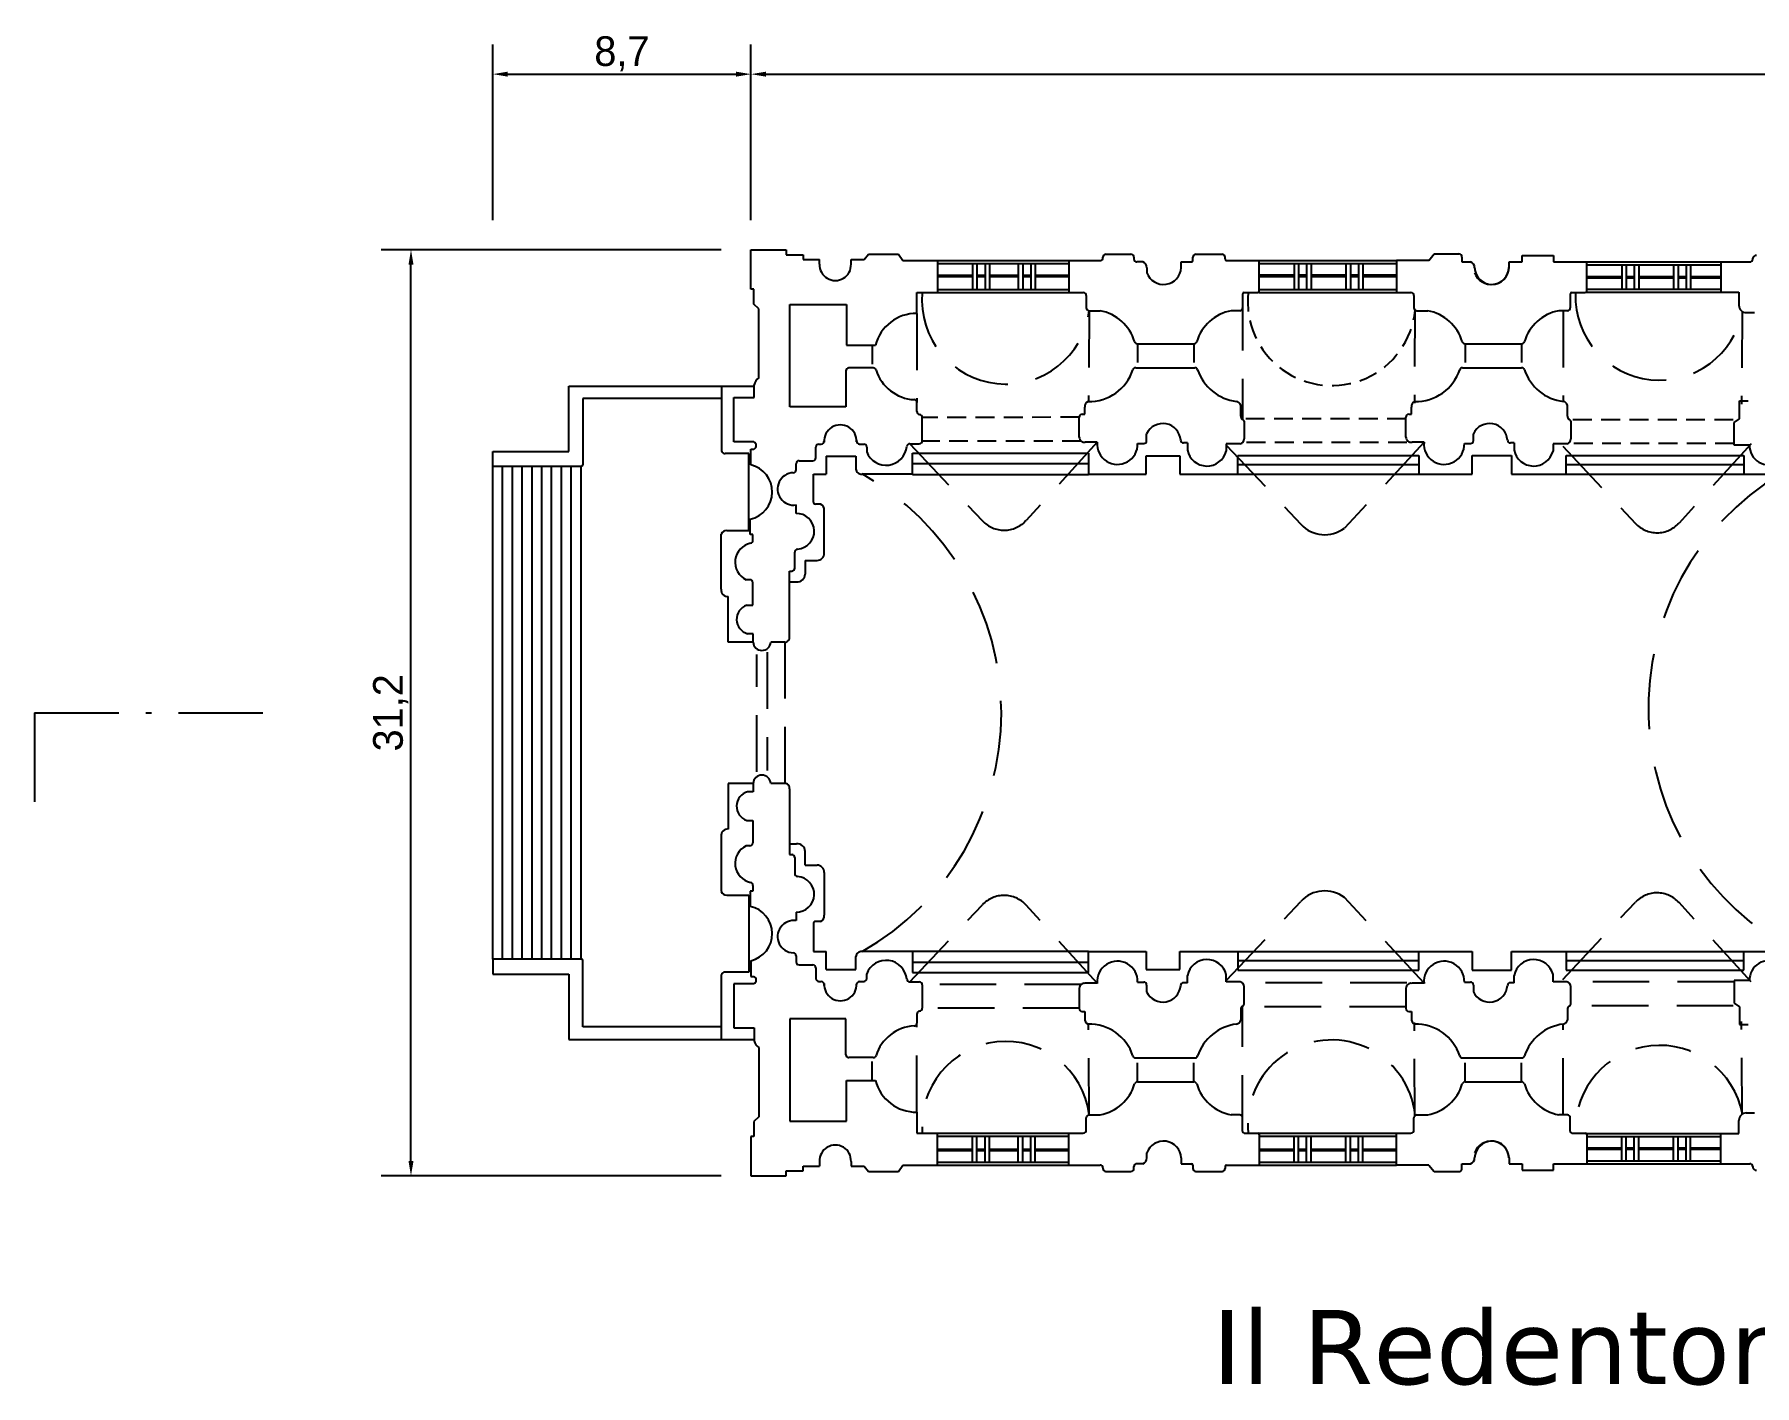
# Model space of a CAD drawing. Header units: metres. Extents: x 225 to 336, y 133 to 179.
# Drawn here: x 225.4 to 283.4, y 133.4 to 178.9 of the extents above; entities that cross this region are included whole.
import ezdxf

# ---------------------------------------------------------------- set-up
doc = ezdxf.new("R2010")
doc.units = ezdxf.units.M
doc.linetypes.add('DASHED', pattern=[19.05, 12.7, -6.35])
for name, color, linetype in [('ceco.net 202 Il Redentore', 7, 'Continuous'), ('ceco.net Il Redentore DIMENSIONS', 154, 'Continuous'), ('ceco.net Il Redentore LINES PROJECTED', 241, 'DASHED'), ('ceco.net Il Redentore STAIRS', 1, 'Continuous'), ('ceco.net Il Redentore WALLS', 74, 'Continuous'), ('ceco.net Il Redentore WALLS CUT', 150, 'Continuous')]:
    doc.layers.add(name, color=color, linetype=linetype)
doc.dimstyles.new('ISO-25', dxfattribs={"dimtxt": 2.5, "dimasz": 2.5, "dimexe": 1.25, "dimexo": 0.625, "dimtad": 1, "dimtxsty": 'Standard', "dimcen": 2.5, "dimadec": 0, "dimazin": 0, "dimtfac": 1, "dimtmove": 0, "dimatfit": 3, "dimfxl": 0, "dimarcsym": 0})

# ---------------------------------------------------------------- blocks, each defined once
blk = doc.blocks.new('*D10')
at = {"layer": 'ceco.net Il Redentore DIMENSIONS', "color": 0, "lineweight": -2}
for p, q in [((248.585, 171.624), (237.133, 171.624)), ((238.133, 140.927), (238.133, 171.124)), ((248.585, 140.427), (237.133, 140.427))]:
    blk.add_line(p, q, dxfattribs=at)
at = {"layer": 'ceco.net Il Redentore DIMENSIONS', "color": 0}
for points in [[(238.05, 171.124), (238.217, 171.124), (238.133, 171.624)], [(238.05, 140.927), (238.217, 140.927), (238.133, 140.427)]]:
    blk.add_solid(points, dxfattribs=at)
at = {"layer": 'Defpoints', "color": 0}
for p in [(238.133, 171.624), (249.585, 171.624), (249.585, 140.427)]:
    blk.add_point(p, dxfattribs=at)
at = {"layer": 'ceco.net Il Redentore DIMENSIONS', "color": 0, "insert": (237.45, 156.026), "char_height": 1, "attachment_point": 5, "rotation": 90}
blk.add_mtext('31,2', dxfattribs=at)
blk = doc.blocks.new('*D11')
at = {"layer": 'ceco.net Il Redentore DIMENSIONS', "color": 0, "lineweight": -2}
for p, q in [((249.585, 172.624), (249.585, 178.54)), ((324.765, 168.359), (324.765, 178.54)), ((250.085, 177.54), (324.265, 177.54))]:
    blk.add_line(p, q, dxfattribs=at)
at = {"layer": 'ceco.net Il Redentore DIMENSIONS', "color": 0}
for points in [[(250.085, 177.623), (250.085, 177.456), (249.585, 177.54)], [(324.265, 177.623), (324.265, 177.456), (324.765, 177.54)]]:
    blk.add_solid(points, dxfattribs=at)
at = {"layer": 'Defpoints', "color": 0}
for p in [(324.765, 177.54), (249.585, 171.624), (324.765, 167.359)]:
    blk.add_point(p, dxfattribs=at)
at = {"layer": 'ceco.net Il Redentore DIMENSIONS', "color": 0, "insert": (287.175, 178.223), "char_height": 1, "attachment_point": 5}
blk.add_mtext('75,18', dxfattribs=at)
blk = doc.blocks.new('*D12')
at = {"layer": 'ceco.net Il Redentore DIMENSIONS', "color": 0, "lineweight": -2}
for p, q in [((240.89, 172.624), (240.89, 178.54)), ((249.585, 172.624), (249.585, 178.54)), ((241.39, 177.54), (249.085, 177.54))]:
    blk.add_line(p, q, dxfattribs=at)
at = {"layer": 'ceco.net Il Redentore DIMENSIONS', "color": 0}
for points in [[(241.39, 177.623), (241.39, 177.456), (240.89, 177.54)], [(249.085, 177.623), (249.085, 177.456), (249.585, 177.54)]]:
    blk.add_solid(points, dxfattribs=at)
at = {"layer": 'Defpoints', "color": 0}
for p in [(249.585, 177.54), (240.89, 171.624), (249.585, 171.624)]:
    blk.add_point(p, dxfattribs=at)
at = {"layer": 'ceco.net Il Redentore DIMENSIONS', "color": 0, "insert": (245.237, 178.223), "char_height": 1, "attachment_point": 5}
blk.add_mtext('8,7', dxfattribs=at)

msp = doc.modelspace()

# ---------------------------------------------------------------- linework, layer by layer
at = {"layer": 'ceco.net Il Redentore LINES PROJECTED', "ltscale": 0.15}
for p, q in [((266.145, 170.133), (266.145, 165.905)), ((255.174, 169.478), (255.174, 166.476)), ((260.978, 169.568), (260.956, 166.511)), ((271.95, 169.591), (271.928, 166.461)), ((276.936, 169.568), (276.936, 166.513)), ((282.972, 169.556), (282.949, 166.426)), ((261.248, 165.139), (258.849, 162.503)), ((254.933, 165.091), (257.382, 162.491)), ((265.593, 165.045), (268.105, 162.378)), ((272.253, 165.126), (269.573, 162.249)), ((276.926, 165.006), (279.375, 162.406)), ((283.275, 165.091), (280.843, 162.418)), ((250.721, 158.408), (250.721, 153.643)), ((249.778, 154.042), (249.778, 157.991)), ((250.135, 158.067), (250.135, 154.077)), ((254.933, 146.96), (257.382, 149.56)), ((261.248, 146.912), (258.849, 149.548)), ((265.593, 147.006), (268.105, 149.673)), ((272.253, 146.925), (269.573, 149.802)), ((276.926, 147.045), (279.375, 149.645)), ((283.275, 146.96), (280.843, 149.633)), ((260.704, 146.874), (255.354, 146.874)), ((271.676, 146.924), (266.139, 146.924)), ((282.697, 146.959), (277.161, 146.959)), ((260.641, 146.071), (255.354, 146.075)), ((271.647, 146.121), (266.112, 146.125)), ((266.145, 141.918), (266.145, 146.146)), ((282.669, 146.156), (277.134, 146.16)), ((255.174, 142.573), (255.174, 145.575)), ((260.978, 142.483), (260.956, 145.54)), ((271.95, 142.46), (271.928, 145.59)), ((276.936, 142.483), (276.936, 145.538)), ((282.972, 142.495), (282.949, 145.625))]:
    msp.add_line(p, q, dxfattribs=at)
at = {"layer": 'ceco.net Il Redentore LINES PROJECTED', "ltscale": 0.05}
for p, q in [((253.664, 168.409), (253.664, 167.643)), ((262.602, 168.457), (262.602, 167.651)), ((264.502, 168.457), (264.502, 167.651)), ((273.639, 168.457), (273.639, 167.651)), ((275.539, 168.457), (275.539, 167.651)), ((260.641, 165.98), (255.354, 165.976)), ((271.647, 165.93), (266.112, 165.926)), ((282.669, 165.895), (277.134, 165.891)), ((260.704, 165.177), (255.354, 165.177)), ((271.676, 165.127), (266.139, 165.127)), ((282.697, 165.092), (277.161, 165.092)), ((253.664, 143.642), (253.664, 144.408)), ((262.602, 143.594), (262.602, 144.4)), ((264.502, 143.594), (264.502, 144.4)), ((273.639, 143.594), (273.639, 144.4)), ((275.539, 143.594), (275.539, 144.4))]:
    msp.add_line(p, q, dxfattribs=at)
at = {"layer": 'ceco.net Il Redentore LINES PROJECTED', "ltscale": 0.15}
for centre, radius, start, end in [((258.172, 169.926), 2.829, 174.77758, 352.73399), ((280.189, 170.066), 2.838, 178.34264, 349.53401), ((258.11, 163.176), 1, 223.28579, 317.69861), ((268.91, 163.124), 1.098, 222.83484, 307.10072), ((280.103, 163.091), 1, 223.28579, 317.69861), ((258.11, 148.875), 1, 42.30139, 136.71421), ((268.91, 148.927), 1.098, 52.89928, 137.16516), ((280.103, 148.96), 1, 42.30139, 136.71421), ((258.172, 142.125), 2.829, 7.26601, 185.22242), ((269.143, 142.175), 2.829, 5.88793, 186.23542), ((280.189, 141.985), 2.838, 10.46599, 181.65736)]:
    msp.add_arc(centre, radius, start, end, dxfattribs=at)
at = {"layer": 'ceco.net Il Redentore LINES PROJECTED', "ltscale": 0.05}
msp.add_arc((269.143, 169.876), 2.829, 173.76458, 354.11207, dxfattribs=at)
at = {"layer": 'ceco.net Il Redentore LINES PROJECTED', "ltscale": 0.2}
for centre, radius, start, end in [((248.775, 156.026), 9.243, 299.50457, 60.49543), ((289.059, 156.174), 9.251, 121.40533, 242.32645)]:
    msp.add_arc(centre, radius, start, end, dxfattribs=at)
at = {"layer": 'ceco.net Il Redentore STAIRS'}
for p, q in [((240.89, 147.726), (240.89, 164.325)), ((241.22, 147.726), (241.22, 164.325)), ((241.55, 147.726), (241.55, 164.325)), ((241.88, 147.726), (241.88, 164.325)), ((242.21, 147.726), (242.21, 164.325)), ((242.54, 147.726), (242.54, 164.325)), ((242.87, 147.726), (242.87, 164.325)), ((243.2, 147.726), (243.2, 164.325)), ((243.53, 147.726), (243.53, 164.325)), ((243.86, 147.726), (243.86, 164.325)), ((255.02, 164.423), (260.957, 164.423)), ((255.02, 164.052), (260.957, 164.052)), ((272.074, 164.38), (265.979, 164.38)), ((265.979, 164.07), (272.074, 164.07)), ((283.031, 164.38), (277.044, 164.38)), ((277.044, 164.07), (283.031, 164.07)), ((255.02, 147.999), (260.957, 147.999)), ((265.979, 147.981), (272.074, 147.981)), ((277.044, 147.981), (283.031, 147.981)), ((240.89, 147.726), (240.89, 147.726)), ((240.89, 147.726), (240.89, 147.726)), ((240.89, 147.726), (240.89, 147.726)), ((255.02, 147.628), (260.957, 147.628)), ((272.074, 147.671), (265.979, 147.671)), ((283.031, 147.671), (277.044, 147.671))]:
    msp.add_line(p, q, dxfattribs=at)
at = {"layer": 'ceco.net Il Redentore WALLS'}
for p, q in [((255.871, 171.259), (260.289, 171.259)), ((255.871, 171.159), (260.289, 171.159)), ((257.047, 171.159), (257.047, 170.283)), ((257.197, 171.159), (257.197, 170.283)), ((257.468, 171.159), (257.468, 170.283)), ((257.618, 171.159), (257.618, 170.283)), ((258.589, 171.159), (258.589, 170.283)), ((258.739, 171.159), (258.739, 170.283)), ((259.01, 171.159), (259.01, 170.283)), ((259.16, 171.159), (259.16, 170.283)), ((266.701, 171.264), (271.326, 171.264)), ((266.701, 171.164), (271.326, 171.164)), ((267.877, 171.164), (267.877, 170.289)), ((268.027, 171.164), (268.027, 170.289)), ((268.298, 171.164), (268.298, 170.289)), ((268.448, 171.164), (268.448, 170.289)), ((269.625, 171.164), (269.625, 170.289)), ((269.775, 171.164), (269.775, 170.289)), ((270.046, 171.164), (270.046, 170.289)), ((270.196, 171.164), (270.196, 170.289)), ((277.737, 171.214), (282.246, 171.214)), ((277.737, 171.114), (282.246, 171.114)), ((278.913, 171.114), (278.913, 170.298)), ((279.063, 171.114), (279.063, 170.298)), ((279.334, 171.114), (279.334, 170.298)), ((279.484, 171.114), (279.484, 170.298)), ((280.661, 171.114), (280.661, 170.298)), ((280.811, 171.114), (280.811, 170.298)), ((281.082, 171.114), (281.082, 170.298)), ((281.232, 171.114), (281.232, 170.298)), ((255.871, 170.771), (257.047, 170.771)), ((255.871, 170.721), (257.047, 170.721)), ((257.197, 170.771), (257.468, 170.771)), ((257.197, 170.721), (257.468, 170.721)), ((257.618, 170.771), (258.589, 170.771)), ((257.618, 170.721), (258.589, 170.721)), ((258.739, 170.771), (259.01, 170.771)), ((258.739, 170.721), (259.01, 170.721)), ((259.16, 170.771), (260.289, 170.771)), ((259.16, 170.721), (260.289, 170.721)), ((266.701, 170.776), (267.877, 170.776)), ((266.701, 170.726), (267.877, 170.726)), ((268.027, 170.776), (268.298, 170.776)), ((268.027, 170.726), (268.298, 170.726)), ((268.448, 170.776), (269.625, 170.776)), ((268.448, 170.726), (269.625, 170.726)), ((269.775, 170.776), (270.046, 170.776)), ((269.775, 170.726), (270.046, 170.726)), ((270.196, 170.776), (271.326, 170.776)), ((270.196, 170.726), (271.326, 170.726)), ((277.737, 170.726), (278.913, 170.726)), ((277.737, 170.676), (278.913, 170.676)), ((279.063, 170.726), (279.334, 170.726)), ((279.063, 170.676), (279.334, 170.676)), ((279.484, 170.726), (280.661, 170.726)), ((279.484, 170.676), (280.661, 170.676)), ((280.811, 170.726), (281.082, 170.726)), ((280.811, 170.676), (281.082, 170.676)), ((281.232, 170.726), (282.246, 170.726)), ((281.232, 170.676), (282.246, 170.676)), ((255.871, 170.283), (260.289, 170.283)), ((255.871, 170.183), (260.289, 170.183)), ((266.701, 170.289), (271.326, 170.289)), ((266.701, 170.189), (271.326, 170.189)), ((277.737, 170.298), (282.246, 170.298)), ((277.737, 170.198), (282.246, 170.198)), ((255.871, 141.868), (260.289, 141.868)), ((255.871, 141.768), (260.289, 141.768)), ((257.047, 140.892), (257.047, 141.768)), ((257.197, 140.892), (257.197, 141.768)), ((257.468, 140.892), (257.468, 141.768)), ((257.618, 140.892), (257.618, 141.768)), ((258.589, 140.892), (258.589, 141.768)), ((258.739, 140.892), (258.739, 141.768)), ((259.01, 140.892), (259.01, 141.768)), ((259.16, 140.892), (259.16, 141.768)), ((266.701, 141.863), (271.326, 141.863)), ((266.701, 141.763), (271.326, 141.763)), ((267.877, 140.887), (267.877, 141.763)), ((268.027, 140.887), (268.027, 141.763)), ((268.298, 140.887), (268.298, 141.763)), ((268.448, 140.887), (268.448, 141.763)), ((269.625, 140.887), (269.625, 141.763)), ((269.775, 140.887), (269.775, 141.763)), ((270.046, 140.887), (270.046, 141.763)), ((270.196, 140.887), (270.196, 141.763)), ((277.737, 141.853), (282.246, 141.853)), ((277.737, 141.753), (282.246, 141.753)), ((277.737, 141.375), (278.913, 141.375)), ((278.913, 140.937), (278.913, 141.753)), ((279.063, 140.937), (279.063, 141.753)), ((279.063, 141.375), (279.334, 141.375)), ((279.334, 140.937), (279.334, 141.753)), ((279.484, 140.937), (279.484, 141.753)), ((279.484, 141.375), (280.661, 141.375)), ((280.661, 140.937), (280.661, 141.753)), ((280.811, 140.937), (280.811, 141.753)), ((280.811, 141.375), (281.082, 141.375)), ((281.082, 140.937), (281.082, 141.753)), ((281.232, 140.937), (281.232, 141.753)), ((281.232, 141.375), (282.246, 141.375)), ((255.871, 141.33), (257.047, 141.33)), ((255.871, 141.28), (257.047, 141.28)), ((255.871, 140.892), (260.289, 140.892)), ((257.197, 141.33), (257.468, 141.33)), ((257.197, 141.28), (257.468, 141.28)), ((257.618, 141.33), (258.589, 141.33)), ((257.618, 141.28), (258.589, 141.28)), ((258.739, 141.33), (259.01, 141.33)), ((258.739, 141.28), (259.01, 141.28)), ((259.16, 141.33), (260.289, 141.33)), ((259.16, 141.28), (260.289, 141.28)), ((266.701, 141.325), (267.877, 141.325)), ((266.701, 141.275), (267.877, 141.275)), ((266.701, 140.887), (271.326, 140.887)), ((268.027, 141.325), (268.298, 141.325)), ((268.027, 141.275), (268.298, 141.275)), ((268.448, 141.325), (269.625, 141.325)), ((268.448, 141.275), (269.625, 141.275)), ((269.775, 141.325), (270.046, 141.325)), ((269.775, 141.275), (270.046, 141.275)), ((270.196, 141.325), (271.326, 141.325)), ((270.196, 141.275), (271.326, 141.275)), ((277.737, 141.325), (278.913, 141.325)), ((277.737, 140.937), (282.246, 140.937)), ((277.737, 140.837), (282.246, 140.837)), ((279.063, 141.325), (279.334, 141.325)), ((279.484, 141.325), (280.661, 141.325)), ((280.811, 141.325), (281.082, 141.325)), ((281.232, 141.325), (282.246, 141.325)), ((255.871, 140.792), (260.289, 140.792)), ((266.701, 140.787), (271.326, 140.787))]:
    msp.add_line(p, q, dxfattribs=at)
at = {"layer": 'ceco.net Il Redentore WALLS CUT'}
for p, q in [((249.585, 170.298), (249.585, 171.624)), ((249.585, 171.624), (250.771, 171.624)), ((250.771, 171.624), (250.771, 171.458)), ((250.771, 171.458), (251.338, 171.458)), ((251.338, 171.458), (251.338, 171.298)), ((251.338, 171.298), (251.89, 171.298)), ((251.89, 171.142), (251.89, 171.298)), ((252.955, 171.298), (253.396, 171.298)), ((252.955, 171.142), (252.955, 171.298)), ((253.396, 171.298), (253.539, 171.476)), ((253.539, 171.476), (254.552, 171.476)), ((254.552, 171.476), (254.695, 171.259)), ((254.695, 171.259), (255.871, 171.259)), ((255.871, 171.259), (255.871, 170.183)), ((260.289, 171.259), (260.289, 170.183)), ((260.289, 171.259), (261.341, 171.259)), ((261.441, 171.359), (261.441, 171.375)), ((261.541, 171.475), (262.384, 171.475)), ((262.484, 171.375), (262.484, 171.314)), ((262.779, 171.214), (262.584, 171.214)), ((262.917, 171.016), (262.917, 170.851)), ((264.076, 171.214), (264.422, 171.214)), ((264.076, 171.021), (264.076, 171.214)), ((264.472, 171.264), (264.472, 171.375)), ((264.572, 171.475), (265.453, 171.475)), ((265.553, 171.314), (265.553, 171.375)), ((265.603, 171.264), (266.701, 171.264)), ((266.701, 170.233), (266.701, 171.264)), ((272.418, 171.264), (271.326, 171.264)), ((271.326, 171.259), (271.326, 170.183)), ((272.418, 171.264), (272.591, 171.482)), ((272.591, 171.482), (273.426, 171.482)), ((273.527, 171.372), (273.527, 171.214)), ((273.527, 171.214), (273.822, 171.214)), ((275.119, 171.214), (275.56, 171.214)), ((275.119, 171.021), (275.119, 171.214)), ((275.56, 171.214), (275.56, 171.436)), ((275.56, 171.436), (276.612, 171.436)), ((276.612, 171.436), (276.612, 171.214)), ((276.612, 171.214), (277.737, 171.214)), ((277.737, 170.233), (277.737, 171.214)), ((282.246, 171.214), (282.246, 170.198)), ((282.246, 171.214), (283.225, 171.214)), ((283.325, 171.314), (283.325, 171.336)), ((249.684, 170.298), (249.585, 170.298)), ((249.684, 169.789), (249.684, 170.298)), ((249.846, 169.632), (249.684, 169.789)), ((250.888, 166.338), (250.888, 169.784)), ((250.888, 169.784), (252.802, 169.784)), ((252.802, 169.784), (252.802, 168.409)), ((255.174, 169.478), (255.174, 170.183)), ((255.174, 170.183), (255.871, 170.183)), ((260.289, 170.183), (260.778, 170.183)), ((260.878, 170.083), (260.878, 169.668)), ((266.145, 170.133), (266.145, 169.668)), ((266.195, 170.183), (266.651, 170.183)), ((271.326, 170.183), (271.815, 170.183)), ((271.915, 170.083), (271.915, 169.668)), ((277.182, 170.133), (277.182, 169.668)), ((277.232, 170.183), (277.687, 170.183)), ((282.246, 170.198), (282.859, 170.198)), ((282.859, 170.198), (282.859, 169.756)), ((249.846, 167.306), (249.846, 169.632)), ((260.978, 169.568), (261.351, 169.568)), ((266.045, 169.568), (265.754, 169.568)), ((272.015, 169.568), (272.387, 169.568)), ((277.082, 169.568), (276.79, 169.568)), ((283.109, 169.506), (283.389, 169.506)), ((252.802, 168.409), (253.776, 168.409)), ((262.602, 168.457), (264.502, 168.457)), ((273.639, 168.457), (275.539, 168.457)), ((252.785, 167.543), (252.785, 166.338)), ((253.701, 167.643), (252.885, 167.643)), ((262.546, 167.651), (264.534, 167.651)), ((273.552, 167.651), (275.54, 167.651)), ((243.453, 164.825), (243.453, 167.031)), ((243.453, 167.031), (249.695, 167.031)), ((248.593, 167.031), (248.593, 164.852)), ((249.695, 166.643), (249.695, 167.074)), ((248.593, 166.61), (243.925, 166.61)), ((243.925, 166.61), (243.925, 164.375)), ((249.005, 165.151), (249.005, 166.643)), ((249.005, 166.643), (249.695, 166.643)), ((252.785, 166.338), (250.888, 166.338)), ((255.174, 166.175), (255.174, 166.476)), ((260.828, 166.087), (260.828, 166.326)), ((266.082, 166.015), (266.082, 166.381)), ((271.834, 166.087), (271.834, 166.326)), ((277.088, 166.015), (277.088, 166.381)), ((282.876, 165.93), (282.876, 166.531)), ((282.876, 166.531), (283.175, 166.531)), ((255.354, 165.191), (255.354, 165.976)), ((260.641, 165.309), (260.641, 165.98)), ((260.734, 166.087), (260.828, 166.087)), ((266.194, 165.846), (266.194, 165.257)), ((271.647, 165.309), (271.647, 165.98)), ((271.74, 166.087), (271.834, 166.087)), ((277.2, 165.846), (277.2, 165.257)), ((282.699, 165.808), (282.876, 165.93)), ((282.699, 165.043), (282.699, 165.808)), ((249.68, 165.151), (249.005, 165.151)), ((252.05, 165.213), (252.05, 165.177)), ((253.143, 165.205), (253.143, 165.177)), ((261.248, 165.139), (260.846, 165.139)), ((262.912, 165.196), (262.912, 165.427)), ((272.254, 165.139), (271.852, 165.139)), ((273.918, 165.196), (273.918, 165.427)), ((240.89, 164.325), (240.89, 164.825)), ((240.89, 164.825), (243.453, 164.825)), ((249.509, 164.764), (248.715, 164.764)), ((249.509, 162.164), (249.509, 164.764)), ((249.58, 164.376), (249.58, 164.906)), ((249.58, 164.906), (249.686, 164.906)), ((251.77, 164.618), (251.77, 164.977)), ((251.87, 165.077), (251.95, 165.077)), ((252.118, 164.669), (252.118, 164.066)), ((252.118, 164.669), (253.12, 164.669)), ((253.12, 164.669), (253.12, 164.238)), ((253.243, 165.077), (253.383, 165.077)), ((253.483, 164.977), (253.483, 164.817)), ((254.933, 165.091), (255.254, 165.091)), ((255.02, 164.07), (255.02, 164.776)), ((255.02, 164.776), (260.957, 164.776)), ((260.957, 164.776), (260.957, 164.07)), ((262.609, 165.096), (262.812, 165.096)), ((262.896, 164.07), (262.896, 164.677)), ((262.896, 164.677), (264.027, 164.677)), ((264.027, 164.677), (264.027, 164.07)), ((264.283, 165.118), (264.157, 165.118)), ((264.283, 165.118), (264.283, 164.871)), ((266.061, 165.085), (265.593, 165.085)), ((265.593, 165.085), (265.593, 164.841)), ((265.979, 164.07), (265.979, 164.69)), ((265.979, 164.69), (272.074, 164.69)), ((272.074, 164.69), (272.074, 164.07)), ((273.615, 165.096), (273.818, 165.096)), ((273.871, 164.07), (273.871, 164.69)), ((273.871, 164.69), (275.195, 164.69)), ((275.289, 165.118), (275.163, 165.118)), ((275.195, 164.69), (275.195, 164.07)), ((275.289, 165.118), (275.289, 164.871)), ((277.067, 165.085), (276.599, 165.085)), ((276.599, 165.085), (276.599, 164.841)), ((277.044, 164.07), (277.044, 164.69)), ((277.044, 164.69), (283.031, 164.69)), ((283.219, 165.043), (282.699, 165.043)), ((283.031, 164.69), (283.031, 164.07)), ((243.875, 164.325), (240.89, 164.325)), ((251.105, 164.212), (251.105, 164.418)), ((251.205, 164.518), (251.67, 164.518)), ((251.692, 163.123), (251.692, 164.066)), ((251.692, 164.066), (252.118, 164.066)), ((255.02, 164.07), (253.328, 164.07)), ((260.957, 164.07), (262.896, 164.07)), ((264.027, 164.07), (265.979, 164.07)), ((272.074, 164.07), (273.871, 164.07)), ((275.195, 164.07), (277.044, 164.07)), ((283.031, 164.07), (284.762, 164.07)), ((251.931, 163.058), (251.755, 163.058)), ((252.052, 161.41), (252.052, 162.84)), ((249.56, 162.03), (249.56, 162.549)), ((248.577, 160.194), (248.577, 162.048)), ((248.769, 162.164), (249.509, 162.164)), ((249.649, 162.03), (249.56, 162.03)), ((249.649, 161.838), (249.649, 162.03)), ((251.06, 160.901), (251.06, 161.439)), ((251.412, 161.158), (251.412, 160.697)), ((251.412, 161.158), (251.812, 161.158)), ((249.549, 160.508), (249.42, 160.508)), ((250.883, 160.435), (250.883, 160.801)), ((250.883, 160.801), (250.96, 160.801)), ((248.821, 158.408), (248.821, 159.94)), ((249.649, 159.65), (249.649, 160.408)), ((250.883, 158.582), (250.883, 160.435)), ((250.883, 160.435), (251.122, 160.435)), ((249.444, 159.65), (249.649, 159.65)), ((249.657, 158.408), (248.821, 158.408)), ((249.657, 158.688), (249.472, 158.688)), ((249.657, 158.408), (249.657, 158.688)), ((250.721, 158.408), (250.249, 158.408)), ((249.657, 153.643), (248.821, 153.643)), ((248.821, 153.643), (248.821, 152.111)), ((249.657, 153.643), (249.657, 153.363)), ((250.721, 153.643), (250.249, 153.643)), ((249.657, 153.363), (249.472, 153.363)), ((250.883, 153.469), (250.883, 151.616)), ((249.444, 152.402), (249.649, 152.402)), ((249.649, 152.402), (249.649, 151.643)), ((248.577, 151.857), (248.577, 150.003)), ((249.549, 151.543), (249.42, 151.543)), ((250.883, 151.616), (251.122, 151.616)), ((250.883, 151.616), (250.883, 151.25)), ((250.883, 151.25), (250.96, 151.25)), ((251.412, 150.893), (251.412, 151.354)), ((251.06, 151.15), (251.06, 150.612)), ((251.412, 150.893), (251.812, 150.893)), ((249.649, 150.213), (249.649, 150.021)), ((252.052, 150.641), (252.052, 149.211)), ((248.769, 149.887), (249.509, 149.887)), ((249.509, 149.887), (249.509, 147.287)), ((249.649, 150.021), (249.56, 150.021)), ((249.56, 150.021), (249.56, 149.502)), ((251.692, 148.928), (251.692, 147.985)), ((251.931, 148.993), (251.755, 148.993)), ((251.105, 147.839), (251.105, 147.633)), ((251.692, 147.985), (252.118, 147.985)), ((252.118, 147.383), (252.118, 147.985)), ((253.12, 147.383), (253.12, 147.813)), ((255.02, 147.981), (253.328, 147.981)), ((255.02, 147.981), (255.02, 147.275)), ((260.957, 147.275), (260.957, 147.981)), ((260.957, 147.981), (262.896, 147.981)), ((262.896, 147.981), (262.896, 147.374)), ((264.027, 147.374), (264.027, 147.981)), ((264.027, 147.981), (265.979, 147.981)), ((265.979, 147.981), (265.979, 147.361)), ((272.074, 147.361), (272.074, 147.981)), ((272.074, 147.981), (273.871, 147.981)), ((273.871, 147.981), (273.871, 147.361)), ((275.195, 147.361), (275.195, 147.981)), ((275.195, 147.981), (277.044, 147.981)), ((277.044, 147.981), (277.044, 147.361)), ((283.031, 147.361), (283.031, 147.981)), ((283.031, 147.981), (284.762, 147.981)), ((243.875, 147.726), (240.89, 147.726)), ((240.89, 147.726), (240.89, 147.226)), ((240.89, 147.226), (243.453, 147.226)), ((243.453, 147.226), (243.453, 145.02)), ((243.925, 145.441), (243.925, 147.676)), ((248.593, 145.02), (248.593, 147.199)), ((249.509, 147.287), (248.715, 147.287)), ((249.58, 147.675), (249.58, 147.145)), ((251.205, 147.533), (251.67, 147.533)), ((251.77, 147.433), (251.77, 147.074)), ((252.118, 147.383), (253.12, 147.383)), ((253.483, 147.074), (253.483, 147.235)), ((255.02, 147.275), (260.957, 147.275)), ((262.896, 147.374), (264.027, 147.374)), ((264.283, 146.933), (264.283, 147.18)), ((265.593, 146.966), (265.593, 147.21)), ((265.979, 147.361), (272.074, 147.361)), ((273.871, 147.361), (275.195, 147.361)), ((275.289, 146.933), (275.289, 147.18)), ((276.599, 146.966), (276.599, 147.21)), ((277.044, 147.361), (283.031, 147.361)), ((249.68, 146.9), (249.005, 146.9)), ((249.005, 146.9), (249.005, 145.408)), ((249.58, 147.145), (249.686, 147.145)), ((251.87, 146.974), (251.95, 146.974)), ((252.05, 146.838), (252.05, 146.874)), ((253.143, 146.846), (253.143, 146.874)), ((253.243, 146.974), (253.383, 146.974)), ((254.933, 146.96), (255.254, 146.96)), ((255.354, 146.86), (255.354, 146.075)), ((260.641, 146.742), (260.641, 146.071)), ((261.248, 146.912), (260.846, 146.912)), ((262.609, 146.955), (262.812, 146.955)), ((262.912, 146.855), (262.912, 146.625)), ((264.283, 146.933), (264.157, 146.933)), ((266.061, 146.966), (265.593, 146.966)), ((266.194, 146.205), (266.194, 146.794)), ((271.647, 146.742), (271.647, 146.071)), ((272.254, 146.912), (271.852, 146.912)), ((273.615, 146.955), (273.818, 146.955)), ((273.918, 146.855), (273.918, 146.625)), ((275.289, 146.933), (275.163, 146.933)), ((277.067, 146.966), (276.599, 146.966)), ((277.2, 146.205), (277.2, 146.794)), ((283.219, 147.008), (282.699, 147.008)), ((282.699, 147.008), (282.699, 146.244)), ((266.082, 146.036), (266.082, 145.67)), ((277.088, 146.036), (277.088, 145.67)), ((282.699, 146.244), (282.876, 146.121)), ((282.876, 146.121), (282.876, 145.52)), ((248.593, 145.441), (243.925, 145.441)), ((252.785, 145.713), (250.888, 145.713)), ((250.888, 145.713), (250.888, 142.267)), ((252.785, 144.508), (252.785, 145.713)), ((255.174, 145.876), (255.174, 145.575)), ((260.734, 145.964), (260.828, 145.964)), ((260.828, 145.964), (260.828, 145.725)), ((271.74, 145.964), (271.834, 145.964)), ((271.834, 145.964), (271.834, 145.725)), ((282.876, 145.52), (283.175, 145.52)), ((243.453, 145.02), (249.695, 145.02)), ((249.005, 145.408), (249.695, 145.408)), ((249.695, 145.408), (249.695, 144.977)), ((249.846, 144.745), (249.846, 142.419)), ((253.701, 144.408), (252.885, 144.408)), ((262.546, 144.4), (264.534, 144.4)), ((273.552, 144.4), (275.54, 144.4)), ((252.802, 142.267), (252.802, 143.642)), ((252.802, 143.642), (253.776, 143.642)), ((262.602, 143.594), (264.502, 143.594)), ((273.639, 143.594), (275.539, 143.594)), ((255.174, 142.573), (255.174, 141.868)), ((283.109, 142.545), (283.389, 142.545)), ((249.846, 142.419), (249.684, 142.262)), ((249.684, 142.262), (249.684, 141.753)), ((250.888, 142.267), (252.802, 142.267)), ((260.878, 141.968), (260.878, 142.383)), ((260.978, 142.483), (261.351, 142.483)), ((266.045, 142.483), (265.754, 142.483)), ((266.145, 141.918), (266.145, 142.383)), ((271.915, 141.968), (271.915, 142.383)), ((272.015, 142.483), (272.387, 142.483)), ((277.082, 142.483), (276.79, 142.483)), ((277.182, 141.918), (277.182, 142.383)), ((282.859, 141.853), (282.859, 142.295)), ((249.684, 141.753), (249.585, 141.753)), ((249.585, 141.753), (249.585, 140.427)), ((255.174, 141.868), (255.871, 141.868)), ((255.871, 140.792), (255.871, 141.868)), ((260.289, 140.792), (260.289, 141.868)), ((260.289, 141.868), (260.778, 141.868)), ((266.195, 141.868), (266.651, 141.868)), ((266.701, 141.818), (266.701, 140.787)), ((271.326, 141.868), (271.815, 141.868)), ((271.326, 140.792), (271.326, 141.868)), ((277.232, 141.868), (277.687, 141.868)), ((277.737, 141.818), (277.737, 140.837)), ((282.246, 140.837), (282.246, 141.853)), ((282.246, 141.853), (282.859, 141.853)), ((251.89, 140.91), (251.89, 140.753)), ((252.955, 140.91), (252.955, 140.753)), ((262.779, 140.837), (262.584, 140.837)), ((262.917, 141.035), (262.917, 141.2)), ((264.076, 141.03), (264.076, 140.837)), ((264.076, 140.837), (264.422, 140.837)), ((273.527, 140.679), (273.527, 140.837)), ((273.527, 140.837), (273.822, 140.837)), ((275.119, 141.03), (275.119, 140.837)), ((275.119, 140.837), (275.56, 140.837)), ((275.56, 140.837), (275.56, 140.615)), ((276.612, 140.615), (276.612, 140.837)), ((276.612, 140.837), (277.737, 140.837)), ((282.246, 140.837), (283.225, 140.837)), ((249.585, 140.427), (250.771, 140.427)), ((250.771, 140.427), (250.771, 140.593)), ((250.771, 140.593), (251.338, 140.593)), ((251.338, 140.593), (251.338, 140.753)), ((251.338, 140.753), (251.89, 140.753)), ((252.955, 140.753), (253.396, 140.753)), ((253.396, 140.753), (253.539, 140.575)), ((253.539, 140.575), (254.552, 140.575)), ((254.552, 140.575), (254.695, 140.792)), ((254.695, 140.792), (255.871, 140.792)), ((260.289, 140.792), (261.341, 140.792)), ((261.441, 140.692), (261.441, 140.676)), ((261.541, 140.576), (262.384, 140.576)), ((262.484, 140.676), (262.484, 140.737)), ((264.472, 140.787), (264.472, 140.676)), ((264.572, 140.576), (265.453, 140.576)), ((265.553, 140.737), (265.553, 140.676)), ((265.603, 140.787), (266.701, 140.787)), ((272.418, 140.787), (271.326, 140.787)), ((272.418, 140.787), (272.591, 140.569)), ((272.591, 140.569), (273.426, 140.569)), ((275.56, 140.615), (276.612, 140.615)), ((283.325, 140.737), (283.325, 140.715))]:
    msp.add_line(p, q, dxfattribs=at)
for points in [[(251.105, 162.744), (251.105, 163.026, -0.28759)], [(251.105, 149.307), (251.105, 149.025, 0.28759)]]:
    msp.add_lwpolyline(points, format="xyb", dxfattribs=at)
for points in [[(225.449, 156.026), (225.449, 153.026)], [(225.449, 156.026), (228.297, 156.026)], [(229.197, 156.026), (229.397, 156.026)], [(230.297, 156.026), (233.146, 156.026)]]:
    msp.add_lwpolyline(points, dxfattribs=at)
for centre, radius, start, end in [((252.423, 171.121), 0.533, 177.82622, 2.17378), ((261.341, 171.359), 0.1, 270, 0), ((261.541, 171.375), 0.1, 90, 180), ((262.384, 171.375), 0.1, 0, 90), ((262.584, 171.314), 0.1, 180, 270), ((262.714, 171.021), 0.204, 358.53795, 71.24488), ((263.48, 171.052), 0.597, 199.65615, 357.05464), ((264.422, 171.264), 0.05, 270, 360), ((264.572, 171.375), 0.1, 90, 180), ((265.453, 171.375), 0.1, 0, 90), ((265.603, 171.314), 0.05, 180, 270), ((273.434, 171.389), 0.0937, 350.00045, 94.97286), ((273.756, 171.021), 0.204, 358.53795, 71.24488), ((274.516, 171.052), 0.597, 199.65615, 357.05464), ((274.539, 171.035), 0.58, 181.31362, 358.68638), ((283.225, 171.314), 0.1, 270, 0), ((283.435, 171.323), 0.111, 79.15087, 173.13041), ((260.778, 170.083), 0.1, 0, 90), ((266.195, 170.133), 0.05, 90, 180), ((266.651, 170.233), 0.05, 270, 0), ((271.815, 170.083), 0.1, 0, 90), ((277.232, 170.133), 0.05, 90, 180), ((277.687, 170.233), 0.05, 270, 0), ((255.155, 168.055), 1.423, 89.2247, 165.61292), ((260.978, 169.668), 0.1, 180, 270), ((261.076, 168.101), 1.493, 16.65568, 79.41475), ((266.028, 168.101), 1.493, 100.58525, 163.34432), ((266.045, 169.668), 0.1, 270, 360), ((272.015, 169.668), 0.1, 180, 270), ((272.113, 168.101), 1.493, 16.65568, 79.41475), ((277.064, 168.101), 1.493, 100.58525, 163.34432), ((277.082, 169.668), 0.1, 270, 360), ((283.109, 169.756), 0.25, 180, 270), ((262.602, 168.557), 0.1, 196.65568, 270), ((264.502, 168.557), 0.1, 270, 343.34432), ((273.639, 168.557), 0.1, 196.65568, 270), ((275.539, 168.557), 0.1, 270, 343.34432), ((252.885, 167.543), 0.1, 90, 180), ((253.701, 167.543), 0.1, 17.32643, 90), ((255.155, 167.996), 1.423, 197.32643, 266.96103), ((260.967, 168.074), 1.563, 268.94126, 341.6828), ((262.546, 167.551), 0.1, 90, 161.6828), ((264.534, 167.551), 0.1, 18.62205, 90), ((266.139, 168.092), 1.593, 198.62205, 262.84229), ((271.973, 168.074), 1.563, 268.94126, 341.6828), ((273.552, 167.551), 0.1, 90, 161.6828), ((275.54, 167.551), 0.1, 18.62205, 90), ((277.145, 168.092), 1.593, 198.62205, 262.84229), ((250.033, 167.019), 0.342, 123.02997, 170.67674), ((255.074, 166.476), 0.1, 0, 86.96103), ((260.998, 166.35), 0.172, 110.14902, 188.00991), ((265.91, 166.336), 0.178, 14.81292, 80.40999), ((272.004, 166.35), 0.172, 110.14902, 188.00991), ((276.916, 166.336), 0.178, 14.81292, 80.40999), ((252.596, 165.178), 0.547, 357.18741, 183.61759), ((255.274, 166.175), 0.1, 180, 264.29341), ((255.254, 165.976), 0.1, 0, 84.29341), ((260.748, 165.981), 0.107, 97.2762, 180.30732), ((263.456, 165.168), 0.603, 4.08914, 154.57507), ((266.207, 166.008), 0.125, 176.9092, 231.45264), ((266.11, 165.826), 0.0867, 13.56342, 76.767), ((271.754, 165.981), 0.107, 97.2762, 180.30732), ((274.462, 165.168), 0.603, 4.08914, 154.57507), ((277.213, 166.008), 0.125, 176.9092, 231.45264), ((277.116, 165.826), 0.0867, 13.56342, 76.767), ((249.627, 165.027), 0.135, 296.25586, 66.80325), ((251.95, 165.177), 0.1, 270, 0), ((253.243, 165.177), 0.1, 180, 270), ((255.254, 165.191), 0.1, 270, 0), ((260.815, 165.311), 0.174, 180.54194, 280.16275), ((261.927, 165.076), 0.682, 174.64899, 1.7257), ((262.812, 165.196), 0.1, 270, 0), ((264.157, 165.218), 0.1, 184.08914, 270), ((266.019, 165.254), 0.175, 283.92407, 0.86724), ((271.821, 165.311), 0.174, 180.54194, 280.16275), ((272.933, 165.076), 0.682, 174.64899, 1.7257), ((273.818, 165.196), 0.1, 270, 0), ((275.163, 165.218), 0.1, 184.08914, 270), ((277.025, 165.254), 0.175, 283.92407, 0.86724), ((248.694, 164.864), 0.102, 187.18089, 281.94493), ((251.67, 164.618), 0.1, 270, 0), ((251.87, 164.977), 0.1, 90, 180), ((253.383, 164.977), 0.1, 0, 90), ((254.137, 165.064), 0.699, 200.7665, 354.73026), ((254.933, 164.991), 0.1, 90, 174.73026), ((264.942, 165.012), 0.673, 192.01382, 345.33825), ((275.948, 165.012), 0.673, 192.01382, 345.33825), ((283.86, 165.022), 0.642, 178.12769, 1.87231), ((243.875, 164.375), 0.05, 270, 0), ((249.365, 163.465), 0.936, 281.98849, 76.76203), ((251.027, 163.567), 0.546, 91.97194, 278.18727), ((251.005, 164.212), 0.1, 271.97194, 0), ((251.205, 164.418), 0.1, 90, 180), ((253.297, 164.244), 0.177, 182.01589, 280.02899), ((251.746, 163.113), 0.055, 169.57401, 278.7456), ((251.843, 162.866), 0.211, 352.77235, 65.58959), ((251.112, 162.141), 0.603, 273.93988, 90.6927), ((248.755, 161.97), 0.194, 86.0722, 156.44218), ((249.705, 161.098), 0.656, 101.88669, 244.23576), ((249.549, 161.838), 0.1, 281.88669, 0), ((251.16, 161.439), 0.1, 93.93988, 180), ((251.808, 161.402), 0.244, 270.95634, 1.77306), ((249.549, 160.408), 0.1, 0, 90), ((250.96, 160.901), 0.1, 270, 0), ((251.135, 160.711), 0.277, 267.24815, 357.15463), ((248.802, 160.166), 0.227, 173.00884, 274.90413), ((249.606, 159.173), 0.504, 108.82878, 254.55522), ((249.953, 158.422), 0.297, 182.77947, 357.22053), ((250.732, 158.561), 0.153, 266.00078, 8.01486), ((249.953, 153.629), 0.297, 2.77947, 177.22053), ((250.732, 153.49), 0.153, 351.98514, 93.99922), ((249.606, 152.878), 0.504, 105.44478, 251.17122), ((248.802, 151.885), 0.227, 85.09587, 186.99116), ((249.705, 150.953), 0.656, 115.76424, 258.11331), ((249.549, 151.643), 0.1, 270, 0), ((250.96, 151.15), 0.1, 0, 90), ((251.135, 151.34), 0.277, 2.84537, 92.75185), ((251.808, 150.649), 0.244, 358.22694, 89.04366), ((249.549, 150.213), 0.1, 360, 78.11331), ((251.16, 150.612), 0.1, 180, 266.06012), ((251.112, 149.91), 0.603, 269.3073, 86.06012), ((248.755, 150.081), 0.194, 203.55782, 273.9278), ((249.365, 148.586), 0.936, 283.23797, 78.01151), ((251.027, 148.484), 0.546, 81.81273, 268.02806), ((251.746, 148.938), 0.055, 81.2544, 190.42599), ((251.843, 149.185), 0.211, 294.41041, 7.22765), ((251.005, 147.839), 0.1, 0, 88.02806), ((253.297, 147.807), 0.177, 79.97101, 177.98411), ((243.875, 147.676), 0.05, 0, 90), ((248.694, 147.187), 0.102, 78.05507, 172.81911), ((251.205, 147.633), 0.1, 180, 270), ((251.67, 147.433), 0.1, 0, 90), ((254.137, 146.987), 0.699, 5.26974, 159.2335), ((261.927, 146.975), 0.682, 358.2743, 185.35101), ((264.942, 147.04), 0.673, 14.66175, 167.98618), ((272.933, 146.975), 0.682, 358.2743, 185.35101), ((275.948, 147.04), 0.673, 14.66175, 167.98618), ((283.86, 147.029), 0.642, 358.12769, 181.87231), ((249.627, 147.024), 0.135, 293.19675, 63.74414), ((251.87, 147.074), 0.1, 180, 270), ((251.95, 146.874), 0.1, 0, 90), ((252.596, 146.873), 0.547, 176.38241, 2.81259), ((253.243, 146.874), 0.1, 90, 180), ((253.383, 147.074), 0.1, 270, 0), ((254.933, 147.06), 0.1, 185.26974, 270), ((255.254, 146.86), 0.1, 0, 90), ((260.815, 146.74), 0.174, 79.83725, 179.45806), ((262.812, 146.855), 0.1, 0, 90), ((263.456, 146.883), 0.603, 205.42493, 355.91086), ((264.157, 146.833), 0.1, 90, 175.91086), ((266.019, 146.797), 0.175, 359.13276, 76.07593), ((271.821, 146.74), 0.174, 79.83725, 179.45806), ((273.818, 146.855), 0.1, 0, 90), ((274.462, 146.883), 0.603, 205.42493, 355.91086), ((275.163, 146.833), 0.1, 90, 175.91086), ((277.025, 146.797), 0.175, 359.13276, 76.07593), ((255.254, 146.075), 0.1, 275.70659, 0), ((260.748, 146.07), 0.107, 179.69268, 262.7238), ((266.207, 146.043), 0.125, 128.54736, 183.0908), ((266.11, 146.225), 0.0867, 283.233, 346.43658), ((271.754, 146.07), 0.107, 179.69268, 262.7238), ((277.213, 146.043), 0.125, 128.54736, 183.0908), ((277.116, 146.225), 0.0867, 283.233, 346.43658), ((255.155, 144.055), 1.423, 93.03897, 162.67357), ((255.074, 145.575), 0.1, 273.03897, 0), ((255.274, 145.876), 0.1, 95.70659, 180), ((260.998, 145.701), 0.172, 171.99009, 249.85098), ((260.967, 143.977), 1.563, 18.3172, 91.05874), ((266.139, 143.959), 1.593, 97.15771, 161.37795), ((265.91, 145.715), 0.178, 279.59001, 345.18708), ((272.004, 145.701), 0.172, 171.99009, 249.85098), ((271.973, 143.977), 1.563, 18.3172, 91.05874), ((277.145, 143.959), 1.593, 97.15771, 161.37795), ((276.916, 145.715), 0.178, 279.59001, 345.18708), ((250.033, 145.032), 0.342, 189.32326, 236.97003), ((252.885, 144.508), 0.1, 180, 270), ((253.701, 144.508), 0.1, 270, 342.67357), ((262.546, 144.5), 0.1, 198.3172, 270), ((264.534, 144.5), 0.1, 270, 341.37795), ((273.552, 144.5), 0.1, 198.3172, 270), ((275.54, 144.5), 0.1, 270, 341.37795), ((255.155, 143.996), 1.423, 194.38708, 270.7753), ((261.076, 143.951), 1.493, 280.58525, 343.34432), ((262.602, 143.494), 0.1, 90, 163.34432), ((264.502, 143.494), 0.1, 16.65568, 90), ((266.028, 143.951), 1.493, 196.65568, 259.41475), ((272.113, 143.951), 1.493, 280.58525, 343.34432), ((273.639, 143.494), 0.1, 90, 163.34432), ((275.539, 143.494), 0.1, 16.65568, 90), ((277.064, 143.951), 1.493, 196.65568, 259.41475), ((283.109, 142.295), 0.25, 90, 180), ((260.778, 141.968), 0.1, 270, 360), ((260.978, 142.383), 0.1, 90, 180), ((266.045, 142.383), 0.1, 0, 90), ((271.815, 141.968), 0.1, 270, 360), ((272.015, 142.383), 0.1, 90, 180), ((277.082, 142.383), 0.1, 0, 90), ((252.423, 140.93), 0.533, 357.82622, 182.17378), ((263.48, 140.999), 0.597, 2.94536, 160.34385), ((266.195, 141.918), 0.05, 180, 270), ((266.651, 141.818), 0.05, 0, 90), ((274.516, 140.999), 0.597, 2.94536, 160.34385), ((274.539, 141.016), 0.58, 1.31362, 178.68638), ((277.232, 141.918), 0.05, 180, 270), ((277.687, 141.818), 0.05, 0, 90), ((262.584, 140.737), 0.1, 90, 180), ((262.714, 141.03), 0.204, 288.75512, 1.46205), ((264.422, 140.787), 0.05, 0, 90), ((273.756, 141.03), 0.204, 288.75512, 1.46205), ((283.225, 140.737), 0.1, 0, 90), ((261.341, 140.692), 0.1, 360, 90), ((261.541, 140.676), 0.1, 180, 270), ((262.384, 140.676), 0.1, 270, 0), ((264.572, 140.676), 0.1, 180, 270), ((265.453, 140.676), 0.1, 270, 360), ((265.603, 140.737), 0.05, 90, 180), ((273.434, 140.662), 0.0937, 265.02714, 9.99955), ((283.435, 140.728), 0.111, 186.86959, 280.84913)]:
    msp.add_arc(centre, radius, start, end, dxfattribs=at)

# ---------------------------------------------------------------- texts
at = {"layer": 'ceco.net 202 Il Redentore', "insert": (265.109, 135.909), "char_height": 2.5, "width": 41.8803, "attachment_point": 1}
msp.add_mtext('{\\fVerdana|b0|i0|c0|p34;Il Redentore - Plan view}', dxfattribs=at)

# ---------------------------------------------------------------- dimensions: what is measured, and where the dimension line sits
at = {"layer": 'ceco.net Il Redentore DIMENSIONS'}
for base, p1, p2, angle, picture, middle in [((249.585, 177.5396), (240.8896, 171.6243), (249.585, 171.6243), 0, '*D12', (245.2373, 178.223)), ((324.765, 177.54), (249.585, 171.624), (324.765, 167.359), 0, '*D11', (287.175, 178.223)), ((238.133, 171.624), (249.585, 140.427), (249.585, 171.624), 270, '*D10', (237.45, 156.026))]:
    dim = msp.add_linear_dim(base=base, p1=p1, p2=p2, angle=angle, dimstyle='ISO-25', override={"dimtxt": 1, "dimasz": 0.5, "dimexe": 1, "dimexo": 1, "dimgap": 0.1}, dxfattribs=at)
    dim.commit()
    dim.dimension.update_dxf_attribs({"geometry": picture, "text_midpoint": middle})

doc.saveas('drawing.dxf')
